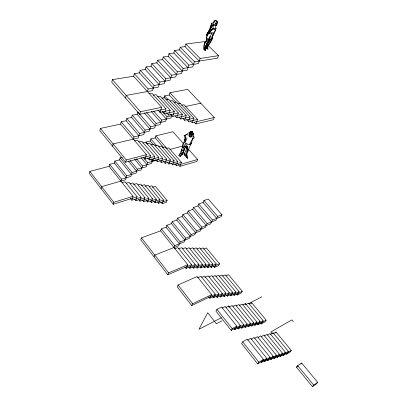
<?xml version="1.0" encoding="UTF-8"?>
<svg xmlns="http://www.w3.org/2000/svg" width="407" height="407" viewBox="0 0 407 407"><rect width="100%" height="100%" fill="white"/><g stroke="black" fill="none" stroke-linecap="round" stroke-linejoin="round"><path stroke-width="0.61" d="M182.036 154.67L179.787 156.802L181.466 154.614L181.553 149.969L185.48 137.459L184.381 141.092M212.245 38.151L212.271 37.144M207.163 36.289L207.204 35.139M215.161 30.25L214.759 28.948L213.151 28.398L211.03 29.619L207.926 32.239L206.364 35.165L207.188 35.246L208.928 33.583L209.356 32.494L213.151 28.398L213.12 23.041L214.179 20.828L215.934 20.35L217.46 21.754L217.231 22.426L215.568 23.962L213.385 24.888C209.89 28.485 207.662 32.774 206.171 37.454L208.104 39.937L208.613 39.418L209.976 40.252L210.109 36.533L212.118 32.886L214.545 33.069L216.041 28.093L215.334 26.867L215.181 25.239M190.629 132.046L189.158 132.484L189.118 133.277L189.81 134.117L190.725 134.722L192.231 134.992L193.498 134.427L193.574 133.908L192.781 133.196L193.574 133.908L193.244 134.585M210.088 29.111L210.17 27.417L211.818 23.087L213.12 23.041L213.843 22.37M183.333 150.203L181.553 149.969L180.148 153.281L181.466 154.614L182.585 154.685L183.928 150.58L183.333 150.203L183.552 147.105L185.312 143.91L187.149 143.625M192.43 133.089L192.567 131.609L190.959 131.344L189.774 132.926L190.003 133.41L191.494 134.341L192.659 134.168L192.893 133.75L192.567 131.609L190.685 134.056M206.797 39.459L206.96 37.683L206.395 40.446L204.568 43.035L203.327 47.695L204.126 49.756L205.347 50.595L205.118 47.426M186.615 145.737L186.33 148.708L186.187 145.747M204.126 49.756L207.524 42.114L209.697 39.672L207.433 43.106L204.126 49.756L204.762 43.58L208.613 39.418L210.109 36.533L208.104 39.937M209.651 32.682L212.118 32.886L208.928 33.583L209.03 32.631M212.088 38.339L211.803 40.13L207.758 46.123L207.458 46.968L207.88 49.11L206.435 48.474L206.064 47.553L207.891 42.058L209.473 39.906M182.295 147.441L183.023 143.691M210.633 28.953L211.314 27.376L210.17 27.417L211.447 24.924L211.818 23.087L211.192 25.697M190.725 134.722L189.118 133.277L189.158 132.484M217.46 21.754L216.605 25.315L214.52 25.432L213.385 24.888L211.447 24.924M122.421 157.29L120.116 157.885L119.546 159.89L114.891 161.101L114.336 163.1L109.641 164.331L109.096 166.326L89.81 171.428L89.316 173.443L113.207 204.268L137.118 196.815L125.005 181.731L122.085 182.575M143.417 157.127L145.045 159.066L146.459 154.66L120.599 124.059L100.381 128.444L99.822 130.718L125.6 162.21L150.636 155.576L137.566 140.171L134.508 140.908M153.281 95.187L156.085 94.653L170.192 110.2L160.053 112.357L161.671 107.336L133.623 76.226L112.378 79.645L111.742 82.239L139.713 114.291L165.97 108.786L164.347 113.746L162.693 111.905M209.976 40.252L210.892 39.443L211.976 39.22L213.512 33.064M183.445 150.549L182.585 154.685M101.089 188.634L101.628 186.635L125.595 179.767L126.796 175.809L114.891 161.101M112.51 146.22L113.121 143.956L138.238 137.958L139.586 133.491L126.76 118.503L131.624 117.47L144.449 132.351M125.498 98.001L126.19 95.416L152.554 90.593L154.09 85.506L140.186 70.294L139.474 72.853L153.322 88.054M120.599 124.059L121.215 121.81L126.129 120.757L138.909 135.729M133.623 76.226L134.32 73.667L139.474 72.853M126.129 120.757L126.76 118.503M131.624 117.47L132.27 115.212L137.088 114.204L149.959 128.994M159.183 84.605L145.289 69.505L146.016 66.941L151.063 66.173L165.008 81.176M137.088 114.204L137.749 111.945L150.666 126.745L149.252 131.232L139.586 133.491M151.063 66.173L151.811 63.609L156.807 62.866L170.803 77.762M113.207 204.268L113.792 202.289L89.81 171.428M125.6 162.21L126.262 159.961L100.381 128.444M139.713 114.291L140.471 111.722L112.378 79.645M120.915 181.11L121.5 179.126L109.641 164.331M133.333 139.128L134 136.889L121.215 121.81M147.42 91.529L148.173 88.985L134.32 73.667M156.807 62.866L157.57 60.297L162.515 59.575L176.557 74.379M216.041 28.093L214.611 31.888M162.515 59.575L163.293 57.005L168.188 56.308L182.275 71.011M192.664 138.894L191.407 143.05L187.342 151.938M120.116 157.885L132.061 172.507L130.835 176.475L121.5 179.126M132.27 115.212L145.141 130.108L143.763 134.585L134 136.889M146.016 66.941L159.971 82.051L158.399 87.144L148.173 88.985M168.188 56.308L168.981 53.734L173.825 53.058L187.958 67.664M130.103 160.5L137.296 169.226L136.045 173.199L126.796 175.809M151.811 63.609L165.817 78.617L164.209 83.715L154.09 85.506M173.825 53.058L174.634 50.483L179.426 49.832L193.605 64.342M147.426 143.966L145.808 142.074L150.214 140.99L150.865 138.965L155.23 137.902L155.891 135.872L172.919 131.756L183.415 143.544M163.94 98.163L164.667 95.884L169.215 95.009L175.987 102.361M179.426 49.832L180.255 47.253L184.997 46.622L199.216 61.035M152.661 159.987L151.496 163.487L142.501 165.959L141.224 169.943L132.061 172.507M146.54 112.49L156.156 123.402L154.716 127.895L145.141 130.108M157.57 60.297L171.622 75.203L169.984 80.311L159.971 82.051M130.265 198.255L131.822 200.213L133.074 196.322L109.096 166.326M169.215 95.009L169.963 92.725L187.668 89.362L214.291 117.521L213.41 119.739L195.848 123.931L194.159 122.095M184.997 46.622L185.836 44.037L204.268 41.651L205.153 42.532M156.593 160.282L147.68 162.714L146.372 166.707L137.296 169.226M170.406 114.362L171.668 115.756L170.909 118.01L161.615 120.08L160.144 124.583L150.666 126.745M163.293 57.005L177.391 71.815L175.722 76.923L165.817 78.617M134.686 199.216L135.852 200.671L137.118 196.815M147.583 158.013L149.206 159.931L150.636 155.576M171.668 115.756L167.043 116.778L165.542 121.286L156.156 123.402M168.981 53.734L183.13 68.442L181.425 73.56L171.622 75.203M138.655 199.679L139.815 201.124L141.092 197.303L129.024 182.341L126.145 183.175M151.679 158.878L153.291 160.785L154.731 156.476L141.722 141.198L138.711 141.931M166.432 112.754L168.554 115.105L170.192 110.2M180.255 47.253L194.49 61.767L217.536 58.201L218.478 55.678L200.117 58.46L198.321 63.594L188.828 65.095L187.093 70.218L177.391 71.815M142.511 200.086L143.707 201.567L144.994 197.782L132.977 182.941L130.133 183.771M155.693 159.732L157.3 161.625L158.75 157.356L145.803 142.201L142.832 142.933M170.569 114.108L172.68 116.438L174.328 111.594L160.287 96.174L157.804 96.647M183.491 143.233L185.526 141.982L186.966 137.785M194.49 61.767L192.725 66.896L183.13 68.442M146.347 200.534L147.532 202.004L148.83 198.255L136.864 183.526L133.496 184.524M159.641 160.572L161.238 162.444L162.703 158.221L149.807 143.193L146.881 143.92M175.046 115.898L176.724 117.745L178.383 112.958L164.418 97.66L161.971 98.138M191.9 135.144L191.295 136.874L190.008 136.966L189.682 136.681L191.3 134.513L190.435 134.025M150.112 200.977L151.297 202.432L152.605 198.718L140.685 184.106L137.917 184.931M163.461 161.335L165.105 163.253L166.58 159.071L153.744 144.159L150.855 144.887M179.024 117.196L180.693 119.032L182.367 114.291L168.467 99.12L166.056 99.598M154.065 256.985L154.808 255.077L178.668 245.701L180.27 241.906L189.453 238.334L191.117 234.513L200.112 231.054L201.831 227.213L210.648 223.86L212.423 219.999L221.062 216.753L221.973 214.815L208.272 199.028L203.953 200.519L203.103 202.477L198.743 203.993L197.904 205.952L193.498 207.494L192.679 209.447L188.227 211.009L187.418 212.958L182.926 214.55L182.133 216.493L177.589 218.111L176.811 220.045L172.227 221.688L171.459 223.621L166.829 225.29L166.076 227.218L161.401 228.912L160.663 230.835L141.427 237.851L140.736 239.789L167.811 274.72L191.56 264.626L177.874 247.578L174.389 248.957M153.815 201.409L154.996 202.854L156.313 199.171L144.444 184.676L141.163 185.658M167.272 162.139L168.905 164.046L170.391 159.905L157.611 145.116L154.762 145.838M182.875 118.412L184.59 120.289L186.269 115.603L172.441 100.554L170.065 101.033M157.458 201.836L158.633 203.271L159.961 199.618L148.138 185.241L144.902 186.213M171.011 162.937L172.639 164.825L174.13 160.729L161.411 146.052L158.603 146.774M186.706 119.663L188.41 121.525L190.1 116.89L176.343 101.964L173.998 102.437M185.989 156.558L187.479 158.338L186.177 155.052L186.777 153.408L187.479 158.338L183.974 154.151L186.548 149.349L187.215 146.418L188.105 151.155L186.177 155.052L185.073 155.82L187.749 148.774L187.123 145.981L183.552 147.105L185.572 146.24L183.928 150.58L181.466 154.614M161.004 202.203L162.215 203.678L163.553 200.061L151.775 185.79L149.115 186.599M174.684 163.716L176.307 165.593L177.808 161.533L165.145 146.973L162.373 147.69M190.466 120.889L192.165 122.736L193.859 118.157L180.169 103.342L177.859 103.821M152.35 187.251L155.352 186.335L167.079 200.493L166.407 202.289L162.215 203.678M178.297 164.484L179.914 166.341L181.42 162.327L168.813 147.878L166.081 148.596M195.848 123.931L197.553 119.399L183.933 104.701L181.654 105.174M210.892 39.443L213.436 33.033M188.431 149.176L197.609 159.478L196.825 161.452L179.914 166.341M207.891 42.058L206.125 46.403L207.356 43.89M185.938 145.696L183.928 150.58L181.553 149.969M174.013 247.527L174.801 245.63L184.076 242.007L185.709 238.197L194.8 234.686L196.489 230.855L205.398 227.447L207.143 223.596L215.868 220.294L217.669 216.422L221.973 214.815M207.946 32.83L210.358 27.747M167.811 274.72L168.61 272.838L187.769 264.738L160.663 230.835M205.621 46.271L206.38 44.546M212.973 35.567L214.143 32.942M211.976 39.22L212.23 38.655L211.218 39.062M208.623 296.769L209.788 298.234L211.66 294.622L197.176 276.506L178.057 284.997L177.218 286.859L191.712 305.555L215.323 294.225L200.921 276.287L197.451 277.833M184.92 266.972L186.091 268.442L187.769 264.738M188.711 266.844L189.876 268.299L191.56 264.626M192.394 266.677L193.59 268.162L195.279 264.519L181.664 247.629L178.225 248.992M196.047 266.554L197.232 268.025L198.937 264.418L185.383 247.675L182.56 248.804M200.03 266.916L200.814 267.892L202.523 264.311L189.041 247.726L186.253 248.84M185.327 138.568L184.122 135.729L186.452 134.529L189.235 135.226L190.008 136.966L191.885 135.745L193.605 136.671L189.504 144.612L185.312 143.91M203.159 266.31L204.329 267.76L206.044 264.214L192.628 247.771L189.886 248.881M190.542 144.826L191.407 143.05L189.504 144.612M206.583 266.153L207.784 267.628L209.503 264.112L196.159 247.817L193.447 248.916M191.712 305.555L192.613 303.729L211.66 294.622M210.383 266.524L211.182 267.501L212.902 264.016L199.623 247.863L196.952 248.952M213.324 265.924L214.514 267.374L216.244 263.919L203.032 247.909L200.397 248.987M203.78 249.023L206.38 247.955L219.526 263.828L218.656 265.542L214.514 267.374M191.885 135.745L191.295 136.874L189.682 136.681M212.251 296.316L213.441 297.807L215.323 294.225M215.847 295.909L217.033 297.385L218.915 293.839L204.589 276.068L201.745 277.345M184.875 155.22L184.132 154.329L184.717 153.241M219.765 296.001L220.553 296.973L222.441 293.457L208.196 275.854L204.828 277.371M180.148 153.281L178.785 155.784L180.24 154.06M233.979 328.653L234.753 329.624L236.849 326.129L221.576 307.026L216.921 309.361L215.944 311.157L231.176 330.387L240.364 325.412L225.183 306.507L222.12 308.043M222.838 295.121L224.008 296.571L225.9 293.081L211.732 275.646L208.964 276.897M226.602 295.187L227.401 296.169L229.299 292.714L215.206 275.442L212.479 276.684M229.935 294.805L230.728 295.782L232.631 292.353L218.62 275.244L215.929 276.47M232.814 293.951L234 295.396L235.907 291.997L221.973 275.046L219.317 276.261M228.225 306.873L228.719 305.993L243.808 324.71L241.707 328.149L240.919 327.167M236.426 294.063L237.215 295.019L239.123 291.646L225.264 274.852L222.644 276.053M225.91 275.854L228.495 274.659L242.282 291.305L241.326 292.984L237.215 295.019M244.933 304.421L245.431 303.581L260.073 321.393L257.972 324.694L257.183 323.738M206.364 35.165L211.314 27.376M231.176 330.387L232.219 328.627L236.849 326.129M207.458 46.968L211.62 39.988M251.195 303.505L251.694 302.676L266.168 320.151L265.11 321.779L261.045 324.043L260.241 323.066M208.928 33.583L210.088 31.654L212.683 29.452L214.759 28.948M237.474 327.889L238.263 328.881L240.364 325.412M244.302 326.46L245.085 327.432L247.186 324.023L232.188 305.494L228.846 307.188M247.598 325.742L248.397 326.729L250.498 323.346L235.592 305.001L232.845 306.4M250.854 325.061L251.648 326.038L253.749 322.685L238.929 304.517L236.223 305.901M251.15 339.224L254.136 337.52L270.055 357.265L261.101 362.749L263.436 359.386L247.308 339.214L242.694 341.829L241.605 343.559L257.692 363.868L266.778 358.313L250.758 338.359L247.726 340.079M254.049 324.394L254.838 325.361L256.944 322.034L242.211 304.044L239.54 305.413M261.045 324.043L263.151 320.767L248.591 303.123L245.472 304.731M272.553 333.638L273.102 332.824L288.41 351.383L286.09 354.548L290.11 352.04L291.27 350.463L276.058 332.097L273.524 333.567M275.508 332.901L276.058 332.097M257.692 363.868L258.852 362.179L263.436 359.386M263.65 360.658L264.443 361.655L266.778 358.313M266.931 359.595L267.72 360.577L270.055 357.265M270.146 358.552L270.93 359.523L273.265 356.237L257.448 336.701L254.69 338.278M207.433 43.106L209.493 40.227M273.285 357.504L274.084 358.491L276.409 355.225L260.699 335.897L257.982 337.454M276.378 356.496L277.172 357.473L279.497 354.238L263.889 335.109L261.208 336.645M279.411 355.514L280.199 356.481L282.524 353.266L267.017 334.335L264.377 335.856M282.372 354.522L283.175 355.504L285.495 352.314L270.085 333.572L267.48 335.078M189.235 135.226L189.957 134.249M189.774 132.926L190.069 132.54M185.526 141.982L185.424 135.877L186.452 134.529M296.474 367.19L297.675 365.634L301.673 363.029L317.684 382.361L316.407 383.877L312.449 386.65L296.474 367.19L297.97 366.208M300.768 364.194L301.673 363.029M312.449 386.65L313.721 385.134L317.684 382.361M204.568 43.035L206.69 40.639M214.54 21.668L215.73 20.447L217.231 22.426L216.605 25.315L215.568 23.962L214.179 20.828M186.508 134.559L187.673 133.465M209.386 32.306L210.088 31.654M210.17 27.417L213.385 24.888M283.175 355.504L291.27 350.463M277.172 357.473L285.495 352.314M280.199 356.481L288.41 351.383M270.93 359.523L279.497 354.238M274.084 358.491L282.524 353.266M267.72 360.577L276.409 355.225M264.443 361.655L273.265 356.237M270.533 334.315L273.102 332.824M257.972 324.694L266.168 320.151M254.838 325.361L263.151 320.767M251.648 326.038L260.073 321.393M245.085 327.432L253.749 322.685M248.397 326.729L256.944 322.034M241.707 328.149L250.498 323.346M238.263 328.881L247.186 324.023M234.753 329.624L243.808 324.71M222.024 320.838L216.387 323.774L207.712 312.708L198.926 329.304L221.408 317.694M248.382 303.759L261.869 296.795M249.135 303.998L251.694 302.676M242.796 304.935L245.431 303.581M225.89 307.422L228.719 305.993M192.857 138.848L193.951 138.304L194.2 137.006L193.605 136.671M234 295.396L242.282 291.305M227.401 296.169L235.907 291.997M230.728 295.782L239.123 291.646M224.008 296.571L232.631 292.353M220.553 296.973L229.299 292.714M217.033 297.385L225.9 293.081M213.441 297.807L222.441 293.457M209.788 298.234L218.915 293.839M211.182 267.501L219.526 263.828M207.784 267.628L216.244 263.919M204.329 267.76L212.902 264.016M200.814 267.892L209.503 264.112M197.232 268.025L206.044 264.214M193.59 268.162L202.523 264.311M189.876 268.299L198.937 264.418M186.091 268.442L195.279 264.519M158.633 203.271L167.079 200.493M154.996 202.854L163.553 200.061M151.297 202.432L159.961 199.618M147.532 202.004L156.313 199.171M143.707 201.567L152.605 198.718M139.815 201.124L148.83 198.255M135.852 200.671L144.994 197.782M131.822 200.213L141.092 197.303M113.792 202.289L133.074 196.322M176.307 165.593L197.609 159.478M172.639 164.825L181.42 162.327M168.905 164.046L177.808 161.533M165.105 163.253L174.13 160.729M161.238 162.444L170.391 159.905M157.3 161.625L166.58 159.071M153.291 160.785L162.703 158.221M149.206 159.931L158.75 157.356M145.045 159.066L154.731 156.476M126.262 159.961L146.459 154.66M169.928 149.425L182.667 146.067M192.165 122.736L214.291 117.521M188.41 121.525L197.553 119.399M184.59 120.289L193.859 118.157M180.693 119.032L190.1 116.89M176.724 117.745L186.269 115.603M172.68 116.438L182.367 114.291M168.554 115.105L178.383 112.958M164.347 113.746L174.328 111.594M185.567 106.466L200.788 103.241M140.471 111.722L161.671 107.336M148.947 93.635L151.791 93.106L165.97 108.786M140.186 70.294L145.289 69.505M189.759 132.102L190.593 132.148M184.122 135.729L185.424 135.877M192.114 134.488L193.64 134.844L193.742 135.999M192.231 134.992L189.81 134.117L189.057 132.962M192.735 133.298L193.498 133.893L193.498 134.427M206.486 43.844L207.377 44.719M208.262 45.599L218.478 55.678M185.836 44.037L200.117 58.46M174.634 50.483L188.828 65.095M186.177 155.052L186.859 155.759M169.963 92.725L180.159 103.765M164.667 95.884L168.055 99.588M162.413 111.625L167.043 116.778M159.58 111.549L166.29 119.037M157.977 110.038L160.053 112.357M185.928 146.367L186.762 147.303M153.643 111.121L161.615 120.08M151.267 111.503L160.877 122.339M144.19 112.856L155.433 125.656M155.891 135.872L166.885 148.504M155.23 137.902L163.751 147.716M150.865 138.965L156.547 145.553M203.953 200.519L217.669 216.422M150.214 140.99L153.449 144.75M203.103 202.477L216.768 218.366M198.743 203.993L212.423 219.999M197.904 205.952L211.533 221.937M293.264 321.53L291.865 319.882L270.92 331.944L272.115 333.394M193.498 207.494L207.143 223.596M150.152 159.112L152.162 161.493M192.679 209.447L206.268 225.529M143.254 157.448L147.68 162.714M188.227 211.009L201.831 227.213M141.015 157.54L147.024 164.718M187.418 212.958L200.972 229.141M136.487 158.735L142.501 165.959M182.926 214.55L196.489 230.855M134.671 159.295L141.86 167.959M182.133 216.493L195.64 232.773M177.589 218.111L191.117 234.513M297.675 365.634L313.721 385.134M128.307 161.05L136.666 171.22M176.811 220.045L190.283 236.431M172.227 221.688L185.709 238.197M119.546 159.89L131.446 174.496M171.459 223.621L184.89 240.11M190.959 131.344L191.875 132.473L192.079 134.366M166.829 225.29L180.27 241.906M114.336 163.1L126.195 177.793M166.076 227.218L179.467 243.808M161.401 228.912L174.801 245.63M216.921 309.361L232.219 328.627M242.694 341.829L258.852 362.179M141.427 237.851L168.61 272.838M178.057 284.997L192.613 303.729M204.675 49.629L205.347 50.595L205.103 47.914M209.737 39.571L210.037 40.634L206.064 47.553L207.88 49.11L207.758 46.123M206.283 47.436L206.435 48.474"/></g></svg>
